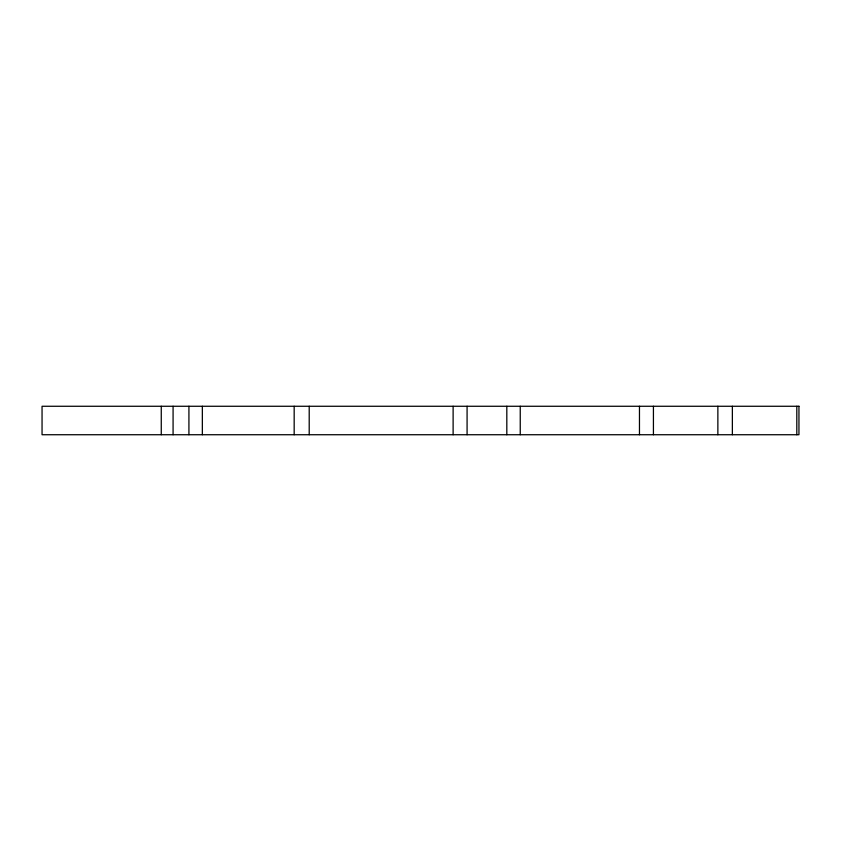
<?xml version="1.0" encoding="UTF-8"?>
<svg xmlns="http://www.w3.org/2000/svg" width="841" height="841" viewBox="0 0 841 841"><rect width="100%" height="100%" fill="white"/><g stroke="black" fill="none" stroke-linecap="round" stroke-linejoin="round"><path stroke-width="1.26" d="M796.805 406.266L796.805 434.734M732.364 406.266L732.364 434.734M717.867 406.266L717.867 434.734M653.425 406.266L653.425 434.734M639.465 406.266L639.465 434.734M520.243 406.266L520.243 434.734M506.818 406.266L506.818 434.734M467.081 406.266L467.081 434.734M453.12 406.266L453.12 434.734M309.204 406.266L309.204 434.734M294.171 406.266L294.171 434.734M202.345 406.266L202.345 434.734M188.92 406.266L188.92 434.734M173.078 406.266L173.078 434.734M161.262 406.266L161.262 434.734M798.95 406.266L42.05 406.266L42.05 434.734L798.95 434.734L798.95 406.266"/></g></svg>
